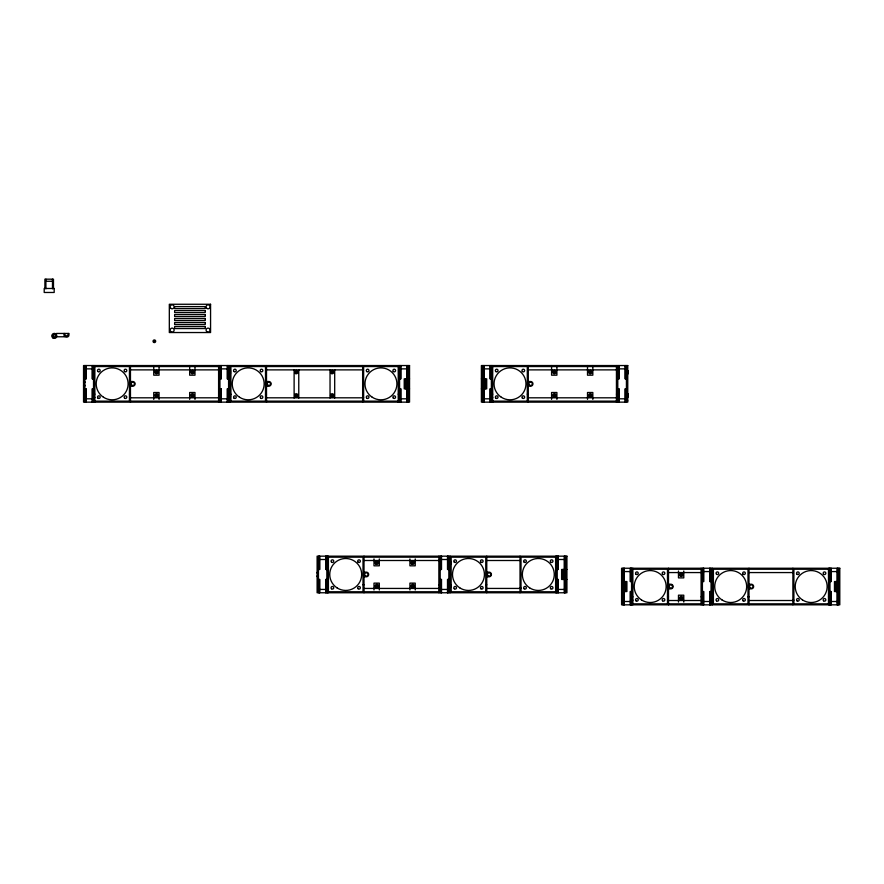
<?xml version="1.0" encoding="UTF-8"?>
<svg xmlns="http://www.w3.org/2000/svg" width="884" height="884" viewBox="0 0 884 884"><rect width="100%" height="100%" fill="white"/><g stroke="black" fill="none" stroke-linecap="round" stroke-linejoin="round"><path stroke-width="1.33" d="M45.902 281.267L52.487 281.267M56.41 333.445L69.051 333.467L68.83 335.876A2.74 2.74 0 0 1 64.145 335.876L63.924 333.467M56.41 336.771L64.388 336.771M94.853 366.551L129.451 366.551L129.451 401.137L94.853 401.137M130.456 366.551L218.602 366.551M266.504 366.551L362.639 366.551M398.231 366.551L363.633 366.551L363.633 401.137L398.231 401.137M492.708 366.551L527.295 366.551L527.295 401.137L492.708 401.137M528.301 366.551L616.446 366.551M86.212 368.871L92.201 368.871M221.265 368.871L227.254 368.871M400.894 368.871L406.883 368.871M484.056 368.871L490.045 368.871M619.109 368.871L625.099 368.871M130.456 369.877L218.602 369.877M266.504 369.877L362.639 369.877M528.301 369.877L616.446 369.877M84.875 378.849L86.212 378.849L86.212 365.545M93.527 378.849L92.201 378.849L92.201 365.545M219.939 378.849L221.265 378.849L221.265 365.545M228.58 378.849L227.254 378.849L227.254 365.545M399.568 378.849L400.894 378.849L400.894 365.545M409.546 378.849L404.22 378.849L404.22 388.838L409.546 388.838M481.393 378.849L486.719 378.849L486.719 388.838L481.393 388.838M491.371 378.849L490.045 378.849L490.045 365.545M617.783 378.849L619.109 378.849L619.109 365.545M626.424 378.849L625.099 378.849L625.099 365.545M130.456 381.512L132.777 381.512A2.332 2.332 0 0 1 135.108 383.844A2.332 2.332 0 0 1 132.777 386.175L130.456 386.175M266.504 381.512L268.835 381.512A2.332 2.332 0 0 1 271.156 383.844A2.332 2.332 0 0 1 268.835 386.175L266.504 386.175M528.301 381.512L530.621 381.512A2.332 2.332 0 0 1 532.953 383.844A2.332 2.332 0 0 1 530.621 386.175L528.301 386.175M83.549 381.7L84.875 381.7M83.549 382.507L84.875 382.463M83.549 385.214L84.875 385.214M83.549 385.988L84.875 385.988M84.875 388.838L86.212 388.838L86.212 402.143M93.527 388.838L92.201 388.838L92.201 402.143M219.939 388.838L221.265 388.838L221.265 402.143M228.58 388.838L227.254 388.838L227.254 402.143M399.568 388.838L400.894 388.838L400.894 402.143M491.371 388.838L490.045 388.838L490.045 402.143M617.783 388.838L619.109 388.838L619.109 402.143M626.424 388.838L625.099 388.838L625.099 402.143M93.527 394.154L94.853 394.154M129.451 394.154L130.456 394.154M218.602 394.154L219.939 394.154M228.58 394.154L230.912 394.154M265.509 394.154L266.504 394.154M398.231 394.154L399.568 394.154M491.371 394.154L492.708 394.154M527.295 394.154L528.301 394.154M616.446 394.154L617.783 394.154M626.424 394.154L627.762 394.154M93.859 397.48L94.853 397.48M362.639 397.48L363.633 397.48M491.703 397.48L492.708 397.48M130.456 397.811L218.602 397.811M266.504 397.811L362.639 397.811M528.301 397.811L616.446 397.811M86.212 398.817L92.201 398.817M221.265 398.817L227.254 398.817M400.894 398.817L406.883 398.817M484.056 398.817L490.045 398.817M619.109 398.817L625.099 398.817M93.527 400.806L94.853 400.806M129.451 400.806L130.456 400.806M218.602 400.806L219.939 400.806M228.58 400.806L230.912 400.806M265.509 400.806L266.504 400.806M362.639 400.806L363.633 400.806M398.231 400.806L399.568 400.806M491.371 400.806L492.708 400.806M527.295 400.806L528.301 400.806M616.446 400.806L617.783 400.806M626.424 400.806L627.762 400.806M130.456 401.137L218.602 401.137M266.504 401.137L362.639 401.137M528.301 401.137L616.446 401.137M328.417 557.174L363.015 557.174L363.015 591.761L328.417 591.761M364.009 557.174L438.862 557.174M486.764 557.174L520.024 557.174M555.616 557.174L521.019 557.174L521.019 591.761L555.616 591.761M319.765 559.495L325.754 559.495M441.514 559.495L447.503 559.495M558.279 559.495L564.268 559.495M364.009 560.5L438.862 560.5M486.764 560.5L520.024 560.5M632.889 569.241L667.486 569.241L667.486 603.838L632.889 603.838M668.492 569.241L701.089 569.241M748.991 569.241L792.893 569.241M828.485 569.241L793.898 569.241L793.898 603.838L828.485 603.838M318.439 569.473L319.765 569.473L319.765 556.169M327.091 569.473L325.754 569.473L325.754 556.169M440.188 569.473L441.514 569.473L441.514 556.169M448.84 569.473L447.503 569.473L447.503 556.169M556.942 569.473L558.279 569.473L558.279 556.169M566.931 569.473L561.605 569.473L561.605 579.451L566.931 579.451M624.248 571.572L630.237 571.572M703.752 571.572L709.73 571.572M831.148 571.572L837.137 571.572M364.009 572.136L366.341 572.136A2.332 2.332 0 0 1 368.672 574.467A2.332 2.332 0 0 1 366.341 576.799L364.009 576.799M486.764 572.136L489.084 572.136A2.332 2.332 0 0 1 491.416 574.467A2.332 2.332 0 0 1 489.084 576.799L486.764 576.799M317.113 572.324L318.439 572.324M668.492 572.567L701.089 572.567M748.991 572.567L792.893 572.567M317.113 573.13L318.439 573.086M317.113 575.838L318.439 575.838M317.113 576.611L318.439 576.611M318.439 579.451L319.765 579.451L319.765 592.766M327.091 579.451L325.754 579.451L325.754 592.766M440.188 579.451L441.514 579.451L441.514 592.766M448.84 579.451L447.503 579.451L447.503 592.766M556.942 579.451L558.279 579.451L558.279 592.766M622.911 581.55L626.911 581.55L626.911 591.529L622.911 591.529M631.563 581.55L630.237 581.55L630.237 568.246M702.415 581.55L703.752 581.55L703.752 568.246M711.067 581.55L709.73 581.55L709.73 568.246M829.822 581.55L831.148 581.55L831.148 568.246M838.474 581.55L834.474 581.55L834.474 591.529L838.474 591.529M668.492 584.214L670.812 584.214A2.332 2.332 0 0 1 673.144 586.545A2.332 2.332 0 0 1 670.812 588.866L668.492 588.866M748.991 584.214L751.312 584.214A2.332 2.332 0 0 1 753.643 586.545A2.332 2.332 0 0 1 751.312 588.866L748.991 588.866M327.091 584.777L328.417 584.777M363.015 584.777L364.009 584.777M438.862 584.777L440.188 584.777M448.84 584.777L451.16 584.777M485.758 584.777L486.764 584.777M555.616 584.777L556.942 584.777M327.423 588.103L328.417 588.103M520.024 588.103L521.019 588.103M364.009 588.435L438.862 588.435M486.764 588.435L520.024 588.435M319.765 589.44L325.754 589.44M441.514 589.44L447.503 589.44M558.279 589.44L564.268 589.44M327.091 591.429L328.417 591.429M363.015 591.429L364.009 591.429M438.862 591.429L440.188 591.429M448.84 591.429L451.16 591.429M485.758 591.429L486.764 591.429M520.024 591.429L521.019 591.429M555.616 591.429L556.942 591.429M631.563 591.529L630.237 591.529L630.237 604.833M702.415 591.529L703.752 591.529L703.752 604.833M711.067 591.529L709.73 591.529L709.73 604.833M829.822 591.529L831.148 591.529L831.148 604.833M364.009 591.761L438.862 591.761M486.764 591.761L520.024 591.761M631.563 596.855L632.889 596.855M667.486 596.855L668.492 596.855M701.089 596.855L702.415 596.855M711.067 596.855L713.399 596.855M747.986 596.855L748.991 596.855M828.485 596.855L829.822 596.855M631.894 600.181L632.889 600.181M792.893 600.181L793.898 600.181M668.492 600.512L701.089 600.512M748.991 600.512L792.893 600.512M624.248 601.507L630.237 601.507M703.752 601.507L709.73 601.507M831.148 601.507L837.137 601.507M631.563 603.507L632.889 603.507M667.486 603.507L668.492 603.507M701.089 603.507L702.415 603.507M711.067 603.507L713.399 603.507M747.986 603.507L748.991 603.507M792.893 603.507L793.898 603.507M828.485 603.507L829.822 603.507M668.492 603.838L701.089 603.838M748.991 603.838L792.893 603.838M53.36 336.528L53.559 336.76A1.16 1.16 0 0 0 55.471 336.108A1.16 1.16 0 0 0 53.957 334.782A1.16 1.16 0 0 0 53.559 336.76M64.742 333.467L64.786 334.008A1.713 1.713 0 0 0 66.488 335.854A1.713 1.713 0 0 0 68.19 334.008L68.19 333.467M838.474 568.246L838.474 604.833M837.468 568.246L837.468 581.55M837.468 591.529L837.468 604.833M837.137 568.246L837.137 604.833M835.811 581.55L835.811 591.529M830.816 568.246L830.816 581.55M830.816 591.529L830.816 604.833M829.822 568.246L829.822 604.833M829.49 568.246L829.49 604.833M828.485 568.246L828.485 604.833M792.893 568.246L792.893 604.833M748.991 568.246L748.991 604.833M712.394 568.246L712.394 604.833M711.067 568.246L711.067 604.833M710.073 568.246L710.073 581.55M710.073 591.529L710.073 604.833M703.41 568.246L703.41 581.55M703.41 591.529L703.41 604.833M702.415 568.246L702.415 604.833M701.089 568.246L701.089 604.833M683.785 570.998L683.785 577.893L678.47 577.893L678.47 570.998M683.785 602.081L683.785 595.186L678.47 595.186L678.47 602.081M668.492 568.246L668.492 604.833M632.889 568.246L632.889 604.833M631.894 568.246L631.894 604.833M631.563 568.246L631.563 604.833M630.568 568.246L630.568 581.55M630.568 591.529L630.568 604.833M628.259 370.606L628.259 373.799M628.259 393.888L628.259 397.082M626.424 365.545L626.424 402.143M625.574 581.55L625.574 591.529M625.43 365.545L625.43 378.849M625.43 388.838L625.43 402.143M624.248 568.246L624.248 604.833M623.916 568.246L623.916 581.55M623.916 591.529L623.916 604.833M622.911 568.246L622.911 604.833M618.778 365.545L618.778 378.849M618.778 388.838L618.778 402.143M617.783 365.545L617.783 402.143M616.446 365.545L616.446 402.143M592.832 365.545L592.832 375.192L587.506 375.192L587.506 365.545M592.832 399.38L592.832 392.496L587.506 392.496L587.506 399.38M565.594 556.169L565.594 592.766M564.6 556.169L564.6 569.473M564.6 579.451L564.6 592.766M564.268 556.169L564.268 592.766M562.931 569.473L562.931 579.451M557.948 556.169L557.948 569.473M557.948 579.451L557.948 592.766M556.909 365.545L556.909 375.192L551.583 375.192L551.583 365.545M556.909 399.38L556.909 392.496L551.583 392.496L551.583 399.38M556.942 556.169L556.942 592.766M556.611 556.169L556.611 592.766M555.616 556.169L555.616 592.766M528.301 365.545L528.301 402.143M520.024 556.169L520.024 592.766M492.708 365.545L492.708 402.143M491.703 365.545L491.703 402.143M491.371 365.545L491.371 402.143M490.377 365.545L490.377 378.849M490.377 388.838L490.377 402.143M486.764 556.169L486.764 592.766M485.382 378.849L485.382 388.838M484.056 365.545L484.056 402.143M483.725 365.545L483.725 378.849M483.725 388.838L483.725 402.143M482.719 365.545L482.719 402.143M450.696 561.229L450.696 564.423M450.696 584.512L450.696 587.705M450.166 556.169L450.166 592.766M448.84 556.169L448.84 592.766M447.834 556.169L447.834 569.473M447.834 579.451L447.834 592.766M441.182 556.169L441.182 569.473M441.182 579.451L441.182 592.766M440.188 556.169L440.188 592.766M438.862 556.169L438.862 592.766M415.237 558.931L415.237 565.815L409.922 565.815L409.922 558.931M415.237 590.004L415.237 583.12L409.922 583.12L409.922 590.004M408.209 365.545L408.209 402.143M407.215 365.545L407.215 378.849M407.215 388.838L407.215 402.143M406.883 365.545L406.883 402.143M405.546 378.849L405.546 388.838M400.562 365.545L400.562 378.849M400.562 388.838L400.562 402.143M399.568 365.545L399.568 402.143M399.225 365.545L399.225 402.143M398.231 365.545L398.231 402.143M379.313 558.931L379.313 565.815L373.987 565.815L373.987 558.931M379.313 590.004L379.313 583.12L373.987 583.12L373.987 590.004M364.009 556.169L364.009 592.766M362.639 365.545L362.639 402.143M334.693 369.611L334.693 398.076M330.041 369.611L330.041 398.076M328.417 556.169L328.417 592.766M327.423 556.169L327.423 592.766M327.091 556.169L327.091 592.766M326.086 556.169L326.086 569.473M326.086 579.451L326.086 592.766M319.433 556.169L319.433 569.473M319.433 579.451L319.433 592.766M318.439 556.169L318.439 592.766M298.77 369.611L298.77 398.076M294.118 369.611L294.118 398.076M266.504 365.545L266.504 402.143M230.448 370.606L230.448 373.799M230.448 393.888L230.448 397.082M229.917 365.545L229.917 402.143M228.58 365.545L228.58 402.143M227.586 365.545L227.586 378.849M227.586 388.838L227.586 402.143M220.934 365.545L220.934 378.849M220.934 388.838L220.934 402.143M219.939 365.545L219.939 402.143M218.602 365.545L218.602 402.143M194.988 365.545L194.988 375.192L189.662 375.192L189.662 365.545M194.988 399.38L194.988 392.496L189.662 392.496L189.662 399.38M159.065 365.545L159.065 375.192L153.739 375.192L153.739 365.545M159.065 399.38L159.065 392.496L153.739 392.496L153.739 399.38M130.456 365.545L130.456 402.143M94.853 365.545L94.853 402.143M93.859 365.545L93.859 402.143M93.527 365.545L93.527 402.143M92.533 365.545L92.533 378.849M92.533 388.838L92.533 402.143M85.881 365.545L85.881 378.849M85.881 388.838L85.881 402.143M84.875 365.545L84.875 402.143M53.482 288.482L53.482 279.167L44.896 279.167L44.896 288.482M52.487 279.167L52.487 288.814M45.902 279.167L45.902 288.814M156.004 372.02C156.954 374.087 157.496 370.308 156.004 372.02M191.927 372.02C192.878 374.087 193.419 370.308 191.927 372.02M295.72 372.02C296.67 374.076 297.19 370.33 295.72 372.02M331.644 372.02C332.594 374.076 333.113 370.33 331.644 372.02M376.264 562.644C377.203 564.71 377.744 560.931 376.264 562.644M412.187 562.644C413.126 564.71 413.668 560.931 412.187 562.644M553.848 372.02C554.754 374.087 555.384 370.297 553.848 372.02M589.772 372.02C590.689 374.087 591.319 370.297 589.772 372.02M680.735 574.722C681.674 576.777 682.216 573.009 680.735 574.722M153.706 341.102C154.601 343.622 155.628 339.246 153.706 341.102M156.037 395.192C156.545 397.402 157.827 393.811 156.037 395.192M191.961 395.192C192.469 397.402 193.762 393.811 191.961 395.192M295.742 395.192C296.262 397.402 297.543 393.811 295.742 395.192M331.666 395.192C332.185 397.402 333.467 393.811 331.666 395.192M376.286 585.816C376.805 588.026 378.087 584.434 376.286 585.816M412.209 585.816C412.684 588.026 414.066 584.434 412.209 585.816M553.881 395.192C554.39 397.402 555.671 393.811 553.881 395.192M589.805 395.192C590.313 397.402 591.606 393.811 589.805 395.192M680.757 597.893C681.277 600.103 682.559 596.512 680.757 597.893M54.178 288.482L44.2 288.482L44.2 292.471L54.178 292.471L54.178 288.482M210.569 304.262L169.319 304.262L169.319 332.539L210.569 332.539L210.569 304.262M205.243 306.593L174.634 306.593L174.634 308.593L205.243 308.593L205.243 306.593M205.243 310.582L174.634 310.582L174.634 312.582L205.243 312.582L205.243 310.582M205.243 314.582L174.634 314.582L174.634 316.571L205.243 316.571L205.243 314.582M205.243 318.572L174.634 318.572L174.634 320.561L205.243 320.561L205.243 318.572M205.243 322.561L174.634 322.561L174.634 324.561L205.243 324.561L205.243 322.561M205.243 326.55L174.634 326.55L174.634 328.55L205.243 328.55L205.243 326.55M409.546 365.545L83.549 365.545L83.549 402.143L409.546 402.143L409.546 365.545M627.762 365.545L481.393 365.545L481.393 402.143L627.762 402.143L627.762 365.545M265.509 366.551L230.912 366.551L230.912 401.137L265.509 401.137L265.509 366.551M566.931 556.169L317.113 556.169L317.113 592.766L566.931 592.766L566.931 556.169M485.758 557.174L451.16 557.174L451.16 591.761L485.758 591.761L485.758 557.174M839.8 568.246L621.585 568.246L621.585 604.833L839.8 604.833L839.8 568.246M747.986 569.241L713.399 569.241L713.399 603.838L747.986 603.838L747.986 569.241M52.929 337.953A2.497 2.497 0 0 0 56.819 336.064A2.497 2.497 0 0 0 53.239 333.644A2.497 2.497 0 0 0 52.929 337.953M53.305 337.401A1.834 1.834 0 0 0 56.156 336.019A1.834 1.834 0 0 0 53.537 334.24A1.834 1.834 0 0 0 53.305 337.401M750.361 587.937A1.702 1.702 0 0 0 753.002 586.667A1.702 1.702 0 0 0 750.582 585.009A1.702 1.702 0 0 0 750.361 587.937M721.985 599.927A15.967 15.967 0 0 0 746.637 587.396A15.967 15.967 0 0 0 723.455 572.302A15.967 15.967 0 0 0 721.985 599.927M716.504 600.844A1.326 1.326 0 0 0 718.692 600.114A1.326 1.326 0 0 0 716.968 598.579A1.326 1.326 0 0 0 716.504 600.844M743.057 600.788A1.326 1.326 0 0 0 745.289 600.192A1.326 1.326 0 0 0 743.654 598.556A1.326 1.326 0 0 0 743.057 600.788M743.068 574.191A1.326 1.326 0 0 0 745.289 573.561A1.326 1.326 0 0 0 743.632 571.959A1.326 1.326 0 0 0 743.068 574.191M716.57 574.291A1.326 1.326 0 0 0 718.703 573.418A1.326 1.326 0 0 0 716.88 572.003A1.326 1.326 0 0 0 716.57 574.291M802.484 599.927A15.967 15.967 0 0 0 827.137 587.396A15.967 15.967 0 0 0 803.965 572.302A15.967 15.967 0 0 0 802.484 599.927M797.003 600.844A1.326 1.326 0 0 0 799.191 600.114A1.326 1.326 0 0 0 797.467 598.579A1.326 1.326 0 0 0 797.003 600.844M823.556 600.788A1.326 1.326 0 0 0 825.789 600.192A1.326 1.326 0 0 0 824.153 598.556A1.326 1.326 0 0 0 823.556 600.788M823.568 574.191A1.326 1.326 0 0 0 825.789 573.561A1.326 1.326 0 0 0 824.131 571.959A1.326 1.326 0 0 0 823.568 574.191M797.07 574.291A1.326 1.326 0 0 0 799.202 573.418A1.326 1.326 0 0 0 797.379 572.003A1.326 1.326 0 0 0 797.07 574.291M669.862 587.937A1.702 1.702 0 0 0 672.503 586.667A1.702 1.702 0 0 0 670.083 585.009A1.702 1.702 0 0 0 669.862 587.937M680.337 599.44A1.669 1.669 0 0 0 682.945 598.236A1.669 1.669 0 0 0 680.592 596.578A1.669 1.669 0 0 0 680.337 599.44M680.459 576.235A1.669 1.669 0 0 0 682.956 574.799A1.669 1.669 0 0 0 680.459 573.362A1.669 1.669 0 0 0 680.459 576.235M641.475 599.927A15.967 15.967 0 0 0 666.138 587.396A15.967 15.967 0 0 0 642.955 572.302A15.967 15.967 0 0 0 641.475 599.927M636.005 600.844A1.326 1.326 0 0 0 638.193 600.114A1.326 1.326 0 0 0 636.469 598.579A1.326 1.326 0 0 0 636.005 600.844M662.558 600.788A1.326 1.326 0 0 0 664.779 600.192A1.326 1.326 0 0 0 663.155 598.556A1.326 1.326 0 0 0 662.558 600.788M662.569 574.191A1.326 1.326 0 0 0 664.79 573.561A1.326 1.326 0 0 0 663.133 571.959A1.326 1.326 0 0 0 662.569 574.191M636.071 574.291A1.326 1.326 0 0 0 638.204 573.418A1.326 1.326 0 0 0 636.381 572.003A1.326 1.326 0 0 0 636.071 574.291M488.145 575.838A1.669 1.669 0 0 0 490.742 574.589A1.669 1.669 0 0 0 488.366 572.965A1.669 1.669 0 0 0 488.145 575.838M459.757 587.849A15.967 15.967 0 0 0 484.41 575.318A15.967 15.967 0 0 0 461.227 560.235A15.967 15.967 0 0 0 459.757 587.849M454.277 588.766A1.326 1.326 0 0 0 456.464 588.048A1.326 1.326 0 0 0 454.741 586.512A1.326 1.326 0 0 0 454.277 588.766M480.83 588.711A1.326 1.326 0 0 0 483.051 588.114A1.326 1.326 0 0 0 481.426 586.49A1.326 1.326 0 0 0 480.83 588.711M480.841 562.113A1.326 1.326 0 0 0 483.062 561.484A1.326 1.326 0 0 0 481.404 559.881A1.326 1.326 0 0 0 480.841 562.113M454.343 562.213A1.326 1.326 0 0 0 456.476 561.34A1.326 1.326 0 0 0 454.652 559.926A1.326 1.326 0 0 0 454.343 562.213M529.604 587.849A15.967 15.967 0 0 0 554.268 575.318A15.967 15.967 0 0 0 531.085 560.235A15.967 15.967 0 0 0 529.604 587.849M524.124 588.766A1.326 1.326 0 0 0 526.312 588.048A1.326 1.326 0 0 0 524.599 586.512A1.326 1.326 0 0 0 524.124 588.766M550.688 588.711A1.326 1.326 0 0 0 552.909 588.114A1.326 1.326 0 0 0 551.273 586.49A1.326 1.326 0 0 0 550.688 588.711M550.699 562.113A1.326 1.326 0 0 0 552.92 561.484A1.326 1.326 0 0 0 551.262 559.881A1.326 1.326 0 0 0 550.699 562.113M524.201 562.213A1.326 1.326 0 0 0 526.334 561.34A1.326 1.326 0 0 0 524.51 559.926A1.326 1.326 0 0 0 524.201 562.213M365.401 575.838A1.669 1.669 0 0 0 367.998 574.589A1.669 1.669 0 0 0 365.622 572.965A1.669 1.669 0 0 0 365.401 575.838M411.789 587.374A1.669 1.669 0 0 0 414.397 586.158A1.669 1.669 0 0 0 412.043 584.501A1.669 1.669 0 0 0 411.789 587.374M411.911 564.169A1.669 1.669 0 0 0 414.408 562.721A1.669 1.669 0 0 0 411.911 561.285A1.669 1.669 0 0 0 411.911 564.169M375.866 587.374A1.669 1.669 0 0 0 378.474 586.158A1.669 1.669 0 0 0 376.12 584.501A1.669 1.669 0 0 0 375.866 587.374M375.987 564.169A1.669 1.669 0 0 0 378.485 562.721A1.669 1.669 0 0 0 375.987 561.285A1.669 1.669 0 0 0 375.987 564.169M337.003 587.849A15.967 15.967 0 0 0 361.655 575.318A15.967 15.967 0 0 0 338.484 560.235A15.967 15.967 0 0 0 337.003 587.849M331.522 588.766A1.326 1.326 0 0 0 333.71 588.048A1.326 1.326 0 0 0 331.997 586.512A1.326 1.326 0 0 0 331.522 588.766M358.086 588.711A1.326 1.326 0 0 0 360.307 588.114A1.326 1.326 0 0 0 358.672 586.49A1.326 1.326 0 0 0 358.086 588.711M358.097 562.113A1.326 1.326 0 0 0 360.307 561.484A1.326 1.326 0 0 0 358.661 559.881A1.326 1.326 0 0 0 358.097 562.113M331.599 562.213A1.326 1.326 0 0 0 333.732 561.34A1.326 1.326 0 0 0 331.909 559.926A1.326 1.326 0 0 0 331.599 562.213M206.812 331.666A2 2 0 0 0 210.038 330.428A2 2 0 0 0 207.364 328.251A2 2 0 0 0 206.812 331.666M206.768 308.339A2 2 0 0 0 210.027 307.201A2 2 0 0 0 207.408 304.947A2 2 0 0 0 206.768 308.339M170.745 308.251A2 2 0 0 0 174.071 307.334A2 2 0 0 0 171.618 304.903A2 2 0 0 0 170.745 308.251M170.822 331.599A2 2 0 0 0 174.093 330.517A2 2 0 0 0 171.518 328.218A2 2 0 0 0 170.822 331.599M529.671 385.247A1.702 1.702 0 0 0 532.323 383.976A1.702 1.702 0 0 0 529.892 382.319A1.702 1.702 0 0 0 529.671 385.247M589.374 396.75A1.669 1.669 0 0 0 591.993 395.535A1.669 1.669 0 0 0 589.639 393.877A1.669 1.669 0 0 0 589.374 396.75M589.506 373.545A1.669 1.669 0 0 0 592.004 372.098A1.669 1.669 0 0 0 589.506 370.661A1.669 1.669 0 0 0 589.506 373.545M553.45 396.75A1.669 1.669 0 0 0 556.069 395.535A1.669 1.669 0 0 0 553.716 393.877A1.669 1.669 0 0 0 553.45 396.75M553.583 373.545A1.669 1.669 0 0 0 556.069 372.098A1.669 1.669 0 0 0 553.583 370.661A1.669 1.669 0 0 0 553.583 373.545M501.294 397.225A15.967 15.967 0 0 0 525.947 384.695A15.967 15.967 0 0 0 502.764 369.611A15.967 15.967 0 0 0 501.294 397.225M495.813 398.143A1.326 1.326 0 0 0 498.001 397.424A1.326 1.326 0 0 0 496.278 395.888A1.326 1.326 0 0 0 495.813 398.143M522.367 398.087A1.326 1.326 0 0 0 524.599 397.491A1.326 1.326 0 0 0 522.963 395.866A1.326 1.326 0 0 0 522.367 398.087M522.378 371.49A1.326 1.326 0 0 0 524.599 370.86A1.326 1.326 0 0 0 522.941 369.258A1.326 1.326 0 0 0 522.378 371.49M495.88 371.589A1.326 1.326 0 0 0 498.012 370.716A1.326 1.326 0 0 0 496.189 369.302A1.326 1.326 0 0 0 495.88 371.589M153.694 342.406A1.326 1.326 0 0 0 155.683 341.257A1.326 1.326 0 0 0 153.694 340.108A1.326 1.326 0 0 0 153.694 342.406M267.896 385.214A1.669 1.669 0 0 0 270.493 383.965A1.669 1.669 0 0 0 268.117 382.341A1.669 1.669 0 0 0 267.896 385.214M331.246 396.75A1.669 1.669 0 0 0 333.854 395.535A1.669 1.669 0 0 0 331.5 393.877A1.669 1.669 0 0 0 331.246 396.75M331.367 373.545A1.669 1.669 0 0 0 333.865 372.098A1.669 1.669 0 0 0 331.367 370.661A1.669 1.669 0 0 0 331.367 373.545M295.322 396.75A1.669 1.669 0 0 0 297.93 395.535A1.669 1.669 0 0 0 295.576 393.877A1.669 1.669 0 0 0 295.322 396.75M295.444 373.545A1.669 1.669 0 0 0 297.941 372.098A1.669 1.669 0 0 0 295.444 370.661A1.669 1.669 0 0 0 295.444 373.545M239.498 397.225A15.967 15.967 0 0 0 264.15 384.695A15.967 15.967 0 0 0 240.978 369.611A15.967 15.967 0 0 0 239.498 397.225M234.017 398.143A1.326 1.326 0 0 0 236.205 397.424A1.326 1.326 0 0 0 234.481 395.888A1.326 1.326 0 0 0 234.017 398.143M260.581 398.087A1.326 1.326 0 0 0 262.802 397.491A1.326 1.326 0 0 0 261.167 395.866A1.326 1.326 0 0 0 260.581 398.087M260.592 371.49A1.326 1.326 0 0 0 262.802 370.86A1.326 1.326 0 0 0 261.156 369.258A1.326 1.326 0 0 0 260.592 371.49M234.083 371.589A1.326 1.326 0 0 0 236.216 370.716A1.326 1.326 0 0 0 234.404 369.302A1.326 1.326 0 0 0 234.083 371.589M372.219 397.225A15.967 15.967 0 0 0 396.883 384.695A15.967 15.967 0 0 0 373.7 369.611A15.967 15.967 0 0 0 372.219 397.225M366.738 398.143A1.326 1.326 0 0 0 368.937 397.424A1.326 1.326 0 0 0 367.214 395.888A1.326 1.326 0 0 0 366.738 398.143M393.303 398.087A1.326 1.326 0 0 0 395.524 397.491A1.326 1.326 0 0 0 393.888 395.866A1.326 1.326 0 0 0 393.303 398.087M393.314 371.49A1.326 1.326 0 0 0 395.535 370.86A1.326 1.326 0 0 0 393.877 369.258A1.326 1.326 0 0 0 393.314 371.49M366.816 371.589A1.326 1.326 0 0 0 368.948 370.716A1.326 1.326 0 0 0 367.125 369.302A1.326 1.326 0 0 0 366.816 371.589M131.826 385.247A1.702 1.702 0 0 0 134.467 383.976A1.702 1.702 0 0 0 132.047 382.319A1.702 1.702 0 0 0 131.826 385.247M191.53 396.75A1.669 1.669 0 0 0 194.148 395.535A1.669 1.669 0 0 0 191.795 393.877A1.669 1.669 0 0 0 191.53 396.75M191.662 373.545A1.669 1.669 0 0 0 194.148 372.098A1.669 1.669 0 0 0 191.662 370.661A1.669 1.669 0 0 0 191.662 373.545M155.606 396.75A1.669 1.669 0 0 0 158.225 395.535A1.669 1.669 0 0 0 155.871 393.877A1.669 1.669 0 0 0 155.606 396.75M155.728 373.545A1.669 1.669 0 0 0 158.225 372.098A1.669 1.669 0 0 0 155.728 370.661A1.669 1.669 0 0 0 155.728 373.545M103.45 397.225A15.967 15.967 0 0 0 128.103 384.695A15.967 15.967 0 0 0 104.92 369.611A15.967 15.967 0 0 0 103.45 397.225M97.969 398.143A1.326 1.326 0 0 0 100.157 397.424A1.326 1.326 0 0 0 98.433 395.888A1.326 1.326 0 0 0 97.969 398.143M124.522 398.087A1.326 1.326 0 0 0 126.743 397.491A1.326 1.326 0 0 0 125.119 395.866A1.326 1.326 0 0 0 124.522 398.087M124.534 371.49A1.326 1.326 0 0 0 126.755 370.86A1.326 1.326 0 0 0 125.097 369.258A1.326 1.326 0 0 0 124.534 371.49M98.036 371.589A1.326 1.326 0 0 0 100.168 370.716A1.326 1.326 0 0 0 98.345 369.302A1.326 1.326 0 0 0 98.036 371.589"/></g></svg>
